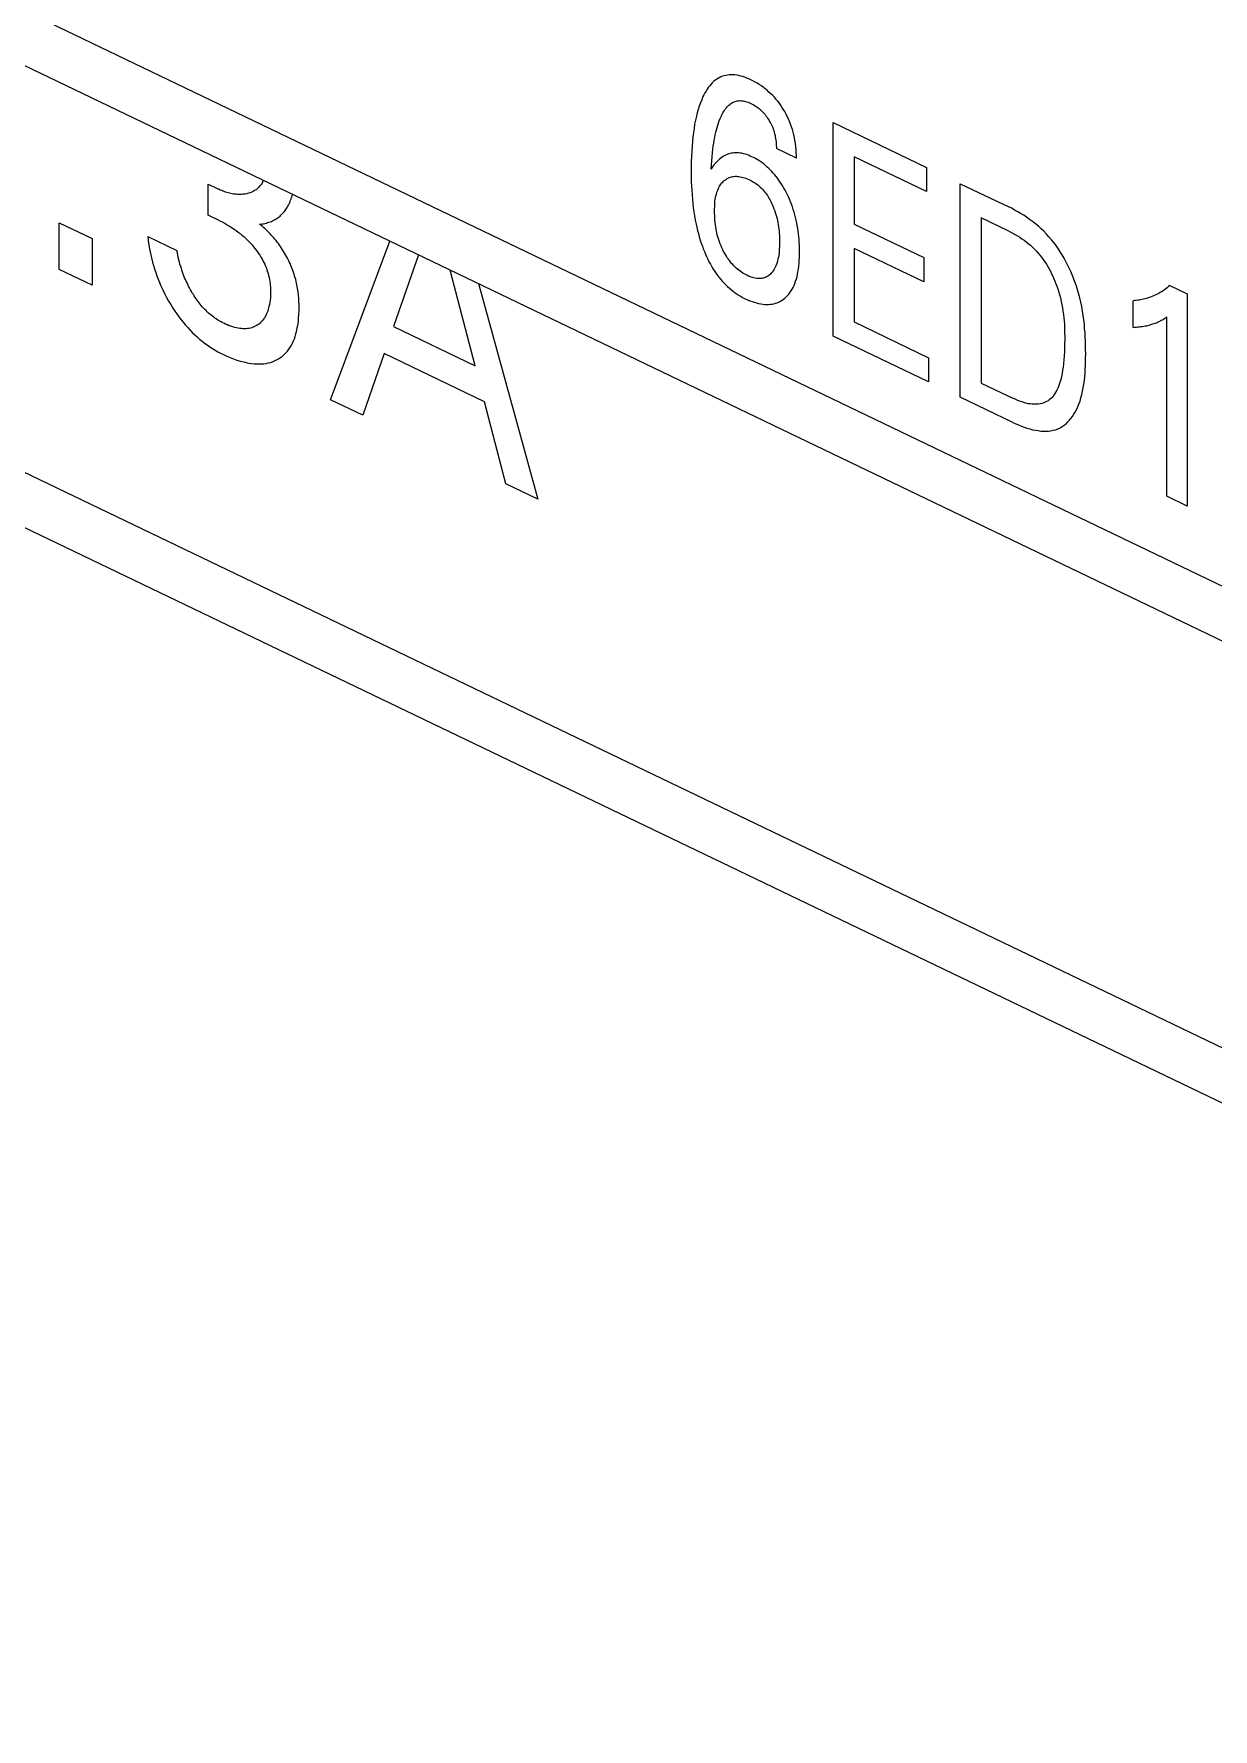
# Model space of a CAD drawing. Extents: x 0 to 420, y 0 to 297.
# Drawn here: x 181.82 to 189.48, y 116.95 to 127.97 of the extents above; entities that cross this region are included whole.
import ezdxf

# ---------------------------------------------------------------- set-up
doc = ezdxf.new("R2010")
doc.units = 0
doc.header["$LTSCALE"] = 23.1
doc.layers.add('40000_ISO', color=7, linetype='CONTINUOUS')

msp = doc.modelspace()

# ---------------------------------------------------------------- linework, layer by layer
at = {"layer": '40000_ISO', "color": 7, "linetype": 'CONTINUOUS'}
for p, q in [((151.239, 142.789), (204.65, 117.116)), ((151.446, 142.332), (204.857, 116.658)), ((210.089, 111.497), (156.678, 137.171)), ((156.884, 136.713), (210.296, 111.04)), ((186.195, 127.606), (186.188, 127.594)), ((186.202, 127.617), (186.195, 127.606)), ((186.21, 127.627), (186.202, 127.617)), ((186.219, 127.637), (186.21, 127.627)), ((186.228, 127.647), (186.219, 127.637)), ((186.237, 127.656), (186.228, 127.647)), ((186.247, 127.664), (186.237, 127.656)), ((186.256, 127.67), (186.247, 127.664)), ((186.265, 127.676), (186.256, 127.67)), ((186.274, 127.681), (186.265, 127.676)), ((186.284, 127.686), (186.274, 127.681)), ((186.294, 127.69), (186.284, 127.686)), ((186.305, 127.694), (186.294, 127.69)), ((186.316, 127.696), (186.305, 127.694)), ((186.327, 127.698), (186.316, 127.696)), ((186.339, 127.7), (186.327, 127.698)), ((186.35, 127.7), (186.339, 127.7)), ((186.362, 127.7), (186.35, 127.7)), ((186.375, 127.699), (186.362, 127.7)), ((186.387, 127.697), (186.375, 127.699)), ((186.4, 127.695), (186.387, 127.697)), ((186.413, 127.692), (186.4, 127.695)), ((186.426, 127.688), (186.413, 127.692)), ((186.439, 127.684), (186.426, 127.688)), ((186.452, 127.679), (186.439, 127.684)), ((186.465, 127.673), (186.452, 127.679)), ((186.479, 127.667), (186.465, 127.673)), ((186.493, 127.661), (186.479, 127.667)), ((186.507, 127.653), (186.493, 127.661)), ((186.52, 127.645), (186.507, 127.653)), ((186.534, 127.637), (186.52, 127.645)), ((186.548, 127.628), (186.534, 127.637)), ((186.561, 127.618), (186.548, 127.628)), ((186.573, 127.608), (186.561, 127.618)), ((186.586, 127.599), (186.573, 127.608)), ((186.144, 127.497), (186.137, 127.475)), ((186.151, 127.518), (186.144, 127.497)), ((186.16, 127.538), (186.151, 127.518)), ((186.168, 127.558), (186.16, 127.538)), ((186.174, 127.57), (186.168, 127.558)), ((186.181, 127.583), (186.174, 127.57)), ((186.188, 127.594), (186.181, 127.583)), ((186.325, 127.491), (186.332, 127.498)), ((186.332, 127.498), (186.337, 127.503)), ((186.337, 127.503), (186.342, 127.507)), ((186.342, 127.507), (186.347, 127.511)), ((186.347, 127.511), (186.353, 127.515)), ((186.353, 127.515), (186.359, 127.519)), ((186.359, 127.519), (186.365, 127.522)), ((186.365, 127.522), (186.371, 127.524)), ((186.371, 127.524), (186.377, 127.527)), ((186.377, 127.527), (186.384, 127.529)), ((186.384, 127.529), (186.391, 127.53)), ((186.391, 127.53), (186.398, 127.531)), ((186.398, 127.531), (186.406, 127.532)), ((186.406, 127.532), (186.413, 127.531)), ((186.413, 127.531), (186.421, 127.531)), ((186.421, 127.531), (186.429, 127.53)), ((186.429, 127.53), (186.437, 127.528)), ((186.437, 127.528), (186.445, 127.526)), ((186.445, 127.526), (186.454, 127.524)), ((186.454, 127.524), (186.462, 127.521)), ((186.462, 127.521), (186.47, 127.518)), ((186.47, 127.518), (186.479, 127.514)), ((186.479, 127.514), (186.487, 127.51)), ((186.487, 127.51), (186.495, 127.506)), ((186.495, 127.506), (186.502, 127.501)), ((186.502, 127.501), (186.51, 127.496)), ((186.51, 127.496), (186.518, 127.491)), ((186.597, 127.588), (186.586, 127.599)), ((186.609, 127.577), (186.597, 127.588)), ((186.621, 127.566), (186.609, 127.577)), ((186.632, 127.554), (186.621, 127.566)), ((186.642, 127.542), (186.632, 127.554)), ((186.653, 127.53), (186.642, 127.542)), ((186.662, 127.517), (186.653, 127.53)), ((186.672, 127.504), (186.662, 127.517)), ((186.681, 127.49), (186.672, 127.504)), ((186.12, 127.404), (186.114, 127.378)), ((186.125, 127.431), (186.12, 127.404)), ((186.131, 127.453), (186.125, 127.431)), ((186.137, 127.475), (186.131, 127.453)), ((186.264, 127.372), (186.269, 127.387)), ((186.269, 127.387), (186.274, 127.401)), ((186.274, 127.401), (186.28, 127.415)), ((186.28, 127.415), (186.284, 127.424)), ((186.284, 127.424), (186.288, 127.434)), ((186.288, 127.434), (186.292, 127.443)), ((186.292, 127.443), (186.297, 127.452)), ((186.297, 127.452), (186.302, 127.46)), ((186.302, 127.46), (186.307, 127.468)), ((186.307, 127.468), (186.313, 127.476)), ((186.313, 127.476), (186.319, 127.484)), ((186.319, 127.484), (186.325, 127.491)), ((186.518, 127.491), (186.526, 127.485)), ((186.526, 127.485), (186.533, 127.48)), ((186.533, 127.48), (186.54, 127.474)), ((186.54, 127.474), (186.546, 127.468)), ((186.546, 127.468), (186.553, 127.462)), ((186.553, 127.462), (186.559, 127.455)), ((186.559, 127.455), (186.566, 127.448)), ((186.566, 127.448), (186.572, 127.441)), ((186.572, 127.441), (186.577, 127.434)), ((186.577, 127.434), (186.583, 127.426)), ((186.583, 127.426), (186.588, 127.418)), ((186.588, 127.418), (186.593, 127.41)), ((186.593, 127.41), (186.598, 127.402)), ((186.598, 127.402), (186.603, 127.393)), ((186.603, 127.393), (186.608, 127.384)), ((186.608, 127.384), (186.613, 127.375)), ((186.69, 127.476), (186.681, 127.49)), ((186.699, 127.461), (186.69, 127.476)), ((186.708, 127.445), (186.699, 127.461)), ((186.716, 127.429), (186.708, 127.445)), ((186.724, 127.413), (186.716, 127.429)), ((186.731, 127.396), (186.724, 127.413)), ((186.737, 127.38), (186.731, 127.396)), ((187.015, 127.389), (187.62, 127.098)), ((187.015, 126.001), (187.015, 127.389)), ((186.102, 127.296), (186.1, 127.268)), ((186.106, 127.324), (186.102, 127.296)), ((186.11, 127.351), (186.106, 127.324)), ((186.114, 127.378), (186.11, 127.351)), ((186.238, 127.255), (186.241, 127.274)), ((186.241, 127.274), (186.244, 127.292)), ((186.244, 127.292), (186.248, 127.31)), ((186.248, 127.31), (186.252, 127.328)), ((186.252, 127.328), (186.256, 127.343)), ((186.256, 127.343), (186.26, 127.358)), ((186.26, 127.358), (186.264, 127.372)), ((186.613, 127.375), (186.617, 127.366)), ((186.617, 127.366), (186.621, 127.357)), ((186.621, 127.357), (186.624, 127.347)), ((186.624, 127.347), (186.628, 127.337)), ((186.628, 127.337), (186.631, 127.327)), ((186.631, 127.327), (186.633, 127.317)), ((186.633, 127.317), (186.636, 127.306)), ((186.636, 127.306), (186.638, 127.296)), ((186.638, 127.296), (186.64, 127.286)), ((186.64, 127.286), (186.641, 127.275)), ((186.641, 127.275), (186.643, 127.264)), ((186.743, 127.362), (186.737, 127.38)), ((186.749, 127.344), (186.743, 127.362)), ((186.754, 127.326), (186.749, 127.344)), ((186.758, 127.309), (186.754, 127.326)), ((186.762, 127.291), (186.758, 127.309)), ((186.765, 127.274), (186.762, 127.291)), ((186.769, 127.253), (186.765, 127.274)), ((186.093, 127.17), (186.092, 127.137)), ((186.095, 127.203), (186.093, 127.17)), ((186.097, 127.236), (186.095, 127.203)), ((186.1, 127.268), (186.097, 127.236)), ((186.225, 127.14), (186.227, 127.166)), ((186.227, 127.166), (186.229, 127.192)), ((186.229, 127.192), (186.232, 127.218)), ((186.232, 127.218), (186.235, 127.237)), ((186.235, 127.237), (186.238, 127.255)), ((186.293, 127.165), (186.284, 127.158)), ((186.302, 127.17), (186.293, 127.165)), ((186.311, 127.175), (186.302, 127.17)), ((186.321, 127.18), (186.311, 127.175)), ((186.329, 127.183), (186.321, 127.18)), ((186.337, 127.186), (186.329, 127.183)), ((186.345, 127.188), (186.337, 127.186)), ((186.354, 127.19), (186.345, 127.188)), ((186.362, 127.191), (186.354, 127.19)), ((186.371, 127.192), (186.362, 127.191)), ((186.38, 127.193), (186.371, 127.192)), ((186.389, 127.193), (186.38, 127.193)), ((186.399, 127.192), (186.389, 127.193)), ((186.409, 127.191), (186.399, 127.192)), ((186.42, 127.19), (186.409, 127.191)), ((186.431, 127.187), (186.42, 127.19)), ((186.442, 127.184), (186.431, 127.187)), ((186.452, 127.181), (186.442, 127.184)), ((186.464, 127.177), (186.452, 127.181)), ((186.475, 127.172), (186.464, 127.177)), ((186.486, 127.167), (186.475, 127.172)), ((186.497, 127.162), (186.486, 127.167)), ((186.643, 127.264), (186.644, 127.252)), ((186.644, 127.252), (186.644, 127.241)), ((186.644, 127.241), (186.645, 127.23)), ((186.645, 127.23), (186.645, 127.22)), ((186.775, 127.157), (186.645, 127.22)), ((186.771, 127.234), (186.769, 127.253)), ((186.773, 127.214), (186.771, 127.234)), ((186.774, 127.195), (186.773, 127.214)), ((186.775, 127.176), (186.774, 127.195)), ((186.775, 127.157), (186.775, 127.176)), ((187.62, 126.941), (187.151, 127.166)), ((187.151, 127.166), (187.151, 126.729)), ((186.092, 127.137), (186.091, 127.103)), ((186.091, 127.103), (186.091, 127.07)), ((186.091, 127.07), (186.091, 127.034)), ((186.221, 127.087), (186.223, 127.114)), ((186.226, 127.094), (186.221, 127.087)), ((186.223, 127.114), (186.225, 127.14)), ((186.23, 127.102), (186.226, 127.094)), ((186.235, 127.109), (186.23, 127.102)), ((186.241, 127.116), (186.235, 127.109)), ((186.247, 127.123), (186.241, 127.116)), ((186.253, 127.13), (186.247, 127.123)), ((186.26, 127.137), (186.253, 127.13)), ((186.268, 127.145), (186.26, 127.137)), ((186.276, 127.152), (186.268, 127.145)), ((186.284, 127.158), (186.276, 127.152)), ((186.509, 127.156), (186.497, 127.162)), ((186.52, 127.149), (186.509, 127.156)), ((186.531, 127.142), (186.52, 127.149)), ((186.543, 127.135), (186.531, 127.142)), ((186.554, 127.127), (186.543, 127.135)), ((186.565, 127.118), (186.554, 127.127)), ((186.576, 127.109), (186.565, 127.118)), ((186.586, 127.1), (186.576, 127.109)), ((186.596, 127.091), (186.586, 127.1)), ((186.606, 127.081), (186.596, 127.091)), ((186.616, 127.071), (186.606, 127.081)), ((186.625, 127.061), (186.616, 127.071)), ((186.634, 127.05), (186.625, 127.061)), ((187.62, 127.098), (187.62, 126.941)), ((182.953, 126.988), (183.015, 126.959)), ((182.953, 126.787), (182.953, 126.988)), ((183.024, 126.955), (183.015, 126.959)), ((183.032, 126.951), (183.024, 126.955)), ((183.041, 126.947), (183.032, 126.951)), ((183.049, 126.944), (183.041, 126.947)), ((183.058, 126.941), (183.049, 126.944)), ((183.248, 126.943), (183.242, 126.94)), ((183.253, 126.946), (183.248, 126.943)), ((183.259, 126.95), (183.253, 126.946)), ((183.264, 126.953), (183.259, 126.95)), ((183.269, 126.957), (183.264, 126.953)), ((183.274, 126.961), (183.269, 126.957)), ((183.278, 126.965), (183.274, 126.961)), ((183.283, 126.97), (183.278, 126.965)), ((183.287, 126.975), (183.283, 126.97)), ((183.291, 126.98), (183.287, 126.975)), ((183.295, 126.985), (183.291, 126.98)), ((183.299, 126.99), (183.295, 126.985)), ((183.303, 126.996), (183.299, 126.99)), ((183.306, 127.002), (183.303, 126.996)), ((183.309, 127.008), (183.306, 127.002)), ((183.312, 127.014), (183.309, 127.008)), ((186.091, 127.034), (186.092, 127.006)), ((186.092, 127.006), (186.093, 126.977)), ((186.093, 126.977), (186.095, 126.949)), ((186.095, 126.949), (186.097, 126.92)), ((186.257, 126.932), (186.26, 126.942)), ((186.26, 126.942), (186.264, 126.951)), ((186.264, 126.951), (186.268, 126.96)), ((186.268, 126.96), (186.272, 126.968)), ((186.272, 126.968), (186.276, 126.976)), ((186.276, 126.976), (186.28, 126.983)), ((186.28, 126.983), (186.285, 126.99)), ((186.285, 126.99), (186.29, 126.997)), ((186.29, 126.997), (186.296, 127.003)), ((186.296, 127.003), (186.302, 127.008)), ((186.302, 127.008), (186.308, 127.014)), ((186.308, 127.014), (186.314, 127.018)), ((186.314, 127.018), (186.32, 127.022)), ((186.32, 127.022), (186.326, 127.026)), ((186.326, 127.026), (186.333, 127.03)), ((186.333, 127.03), (186.34, 127.032)), ((186.34, 127.032), (186.347, 127.035)), ((186.347, 127.035), (186.354, 127.037)), ((186.354, 127.037), (186.362, 127.038)), ((186.362, 127.038), (186.369, 127.039)), ((186.369, 127.039), (186.377, 127.04)), ((186.377, 127.04), (186.385, 127.04)), ((186.385, 127.04), (186.393, 127.039)), ((186.393, 127.039), (186.402, 127.039)), ((186.402, 127.039), (186.41, 127.037)), ((186.41, 127.037), (186.419, 127.035)), ((186.419, 127.035), (186.428, 127.033)), ((186.428, 127.033), (186.438, 127.03)), ((186.438, 127.03), (186.447, 127.027)), ((186.447, 127.027), (186.456, 127.024)), ((186.456, 127.024), (186.466, 127.019)), ((186.466, 127.019), (186.475, 127.015)), ((186.475, 127.015), (186.483, 127.011)), ((186.483, 127.011), (186.49, 127.007)), ((186.49, 127.007), (186.497, 127.003)), ((186.497, 127.003), (186.504, 126.998)), ((186.504, 126.998), (186.512, 126.993)), ((186.512, 126.993), (186.519, 126.988)), ((186.519, 126.988), (186.526, 126.983)), ((186.526, 126.983), (186.533, 126.977)), ((186.533, 126.977), (186.54, 126.97)), ((186.54, 126.97), (186.548, 126.963)), ((186.548, 126.963), (186.555, 126.956)), ((186.555, 126.956), (186.562, 126.948)), ((186.562, 126.948), (186.568, 126.94)), ((186.643, 127.039), (186.634, 127.05)), ((186.652, 127.028), (186.643, 127.039)), ((186.661, 127.015), (186.652, 127.028)), ((186.67, 127.003), (186.661, 127.015)), ((186.678, 126.99), (186.67, 127.003)), ((186.686, 126.977), (186.678, 126.99)), ((186.694, 126.964), (186.686, 126.977)), ((186.701, 126.95), (186.694, 126.964)), ((186.708, 126.937), (186.701, 126.95)), ((187.84, 126.992), (188.155, 126.841)), ((187.84, 125.604), (187.84, 126.992)), ((183.066, 126.938), (183.058, 126.941)), ((183.075, 126.935), (183.066, 126.938)), ((183.083, 126.932), (183.075, 126.935)), ((183.091, 126.93), (183.083, 126.932)), ((183.1, 126.928), (183.091, 126.93)), ((183.109, 126.926), (183.1, 126.928)), ((183.118, 126.925), (183.109, 126.926)), ((183.127, 126.924), (183.118, 126.925)), ((183.136, 126.923), (183.127, 126.924)), ((183.144, 126.922), (183.136, 126.923)), ((183.153, 126.922), (183.144, 126.922)), ((183.161, 126.922), (183.153, 126.922)), ((183.169, 126.922), (183.161, 126.922)), ((183.178, 126.923), (183.169, 126.922)), ((183.186, 126.924), (183.178, 126.923)), ((183.194, 126.925), (183.186, 126.924)), ((183.202, 126.927), (183.194, 126.925)), ((183.209, 126.928), (183.202, 126.927)), ((183.217, 126.931), (183.209, 126.928)), ((183.224, 126.933), (183.217, 126.931)), ((183.23, 126.935), (183.224, 126.933)), ((183.236, 126.938), (183.23, 126.935)), ((183.242, 126.94), (183.236, 126.938)), ((183.463, 126.831), (183.467, 126.838)), ((183.467, 126.838), (183.471, 126.845)), ((183.471, 126.845), (183.475, 126.853)), ((183.475, 126.853), (183.479, 126.861)), ((183.479, 126.861), (183.483, 126.869)), ((183.483, 126.869), (183.486, 126.877)), ((183.486, 126.877), (183.489, 126.885)), ((183.489, 126.885), (183.492, 126.894)), ((183.492, 126.894), (183.495, 126.903)), ((183.495, 126.903), (183.498, 126.912)), ((183.498, 126.912), (183.5, 126.921)), ((183.5, 126.921), (183.501, 126.924)), ((186.097, 126.92), (186.099, 126.89)), ((186.099, 126.89), (186.102, 126.864)), ((186.102, 126.864), (186.105, 126.837)), ((186.105, 126.837), (186.109, 126.81)), ((186.243, 126.829), (186.244, 126.841)), ((186.244, 126.854), (186.245, 126.866)), ((186.244, 126.841), (186.244, 126.854)), ((186.245, 126.866), (186.246, 126.879)), ((186.246, 126.879), (186.248, 126.891)), ((186.248, 126.891), (186.25, 126.902)), ((186.25, 126.902), (186.252, 126.913)), ((186.252, 126.913), (186.255, 126.923)), ((186.255, 126.923), (186.257, 126.932)), ((186.568, 126.94), (186.575, 126.932)), ((186.575, 126.932), (186.581, 126.923)), ((186.581, 126.923), (186.587, 126.915)), ((186.587, 126.915), (186.592, 126.906)), ((186.592, 126.906), (186.597, 126.898)), ((186.597, 126.898), (186.602, 126.889)), ((186.602, 126.889), (186.607, 126.88)), ((186.607, 126.88), (186.611, 126.871)), ((186.611, 126.871), (186.615, 126.862)), ((186.615, 126.862), (186.619, 126.853)), ((186.619, 126.853), (186.625, 126.841)), ((186.625, 126.841), (186.629, 126.829)), ((186.715, 126.923), (186.708, 126.937)), ((186.723, 126.907), (186.715, 126.923)), ((186.73, 126.891), (186.723, 126.907)), ((186.737, 126.874), (186.73, 126.891)), ((186.743, 126.858), (186.737, 126.874)), ((186.749, 126.841), (186.743, 126.858)), ((186.755, 126.825), (186.749, 126.841)), ((188.174, 126.832), (188.155, 126.841)), ((188.193, 126.821), (188.174, 126.832)), ((181.985, 126.435), (181.985, 126.738)), ((181.985, 126.738), (182.2, 126.635)), ((183.029, 126.751), (182.953, 126.787)), ((183.029, 126.751), (183.043, 126.744)), ((183.043, 126.744), (183.056, 126.737)), ((183.056, 126.737), (183.07, 126.729)), ((183.07, 126.729), (183.084, 126.721)), ((183.084, 126.721), (183.097, 126.713)), ((183.286, 126.729), (183.295, 126.73)), ((183.295, 126.722), (183.286, 126.729)), ((183.295, 126.73), (183.304, 126.731)), ((183.304, 126.715), (183.295, 126.722)), ((183.304, 126.731), (183.313, 126.732)), ((183.313, 126.732), (183.322, 126.734)), ((183.322, 126.734), (183.331, 126.736)), ((183.331, 126.736), (183.339, 126.739)), ((183.339, 126.739), (183.348, 126.741)), ((183.348, 126.741), (183.356, 126.744)), ((183.356, 126.744), (183.364, 126.747)), ((183.364, 126.747), (183.372, 126.751)), ((183.372, 126.751), (183.38, 126.755)), ((183.38, 126.755), (183.388, 126.759)), ((183.388, 126.759), (183.394, 126.763)), ((183.394, 126.763), (183.401, 126.768)), ((183.401, 126.768), (183.408, 126.772)), ((183.408, 126.772), (183.414, 126.777)), ((183.414, 126.777), (183.42, 126.782)), ((183.42, 126.782), (183.426, 126.787)), ((183.426, 126.787), (183.432, 126.793)), ((183.432, 126.793), (183.437, 126.798)), ((183.437, 126.798), (183.443, 126.804)), ((183.443, 126.804), (183.448, 126.811)), ((183.448, 126.811), (183.453, 126.817)), ((183.453, 126.817), (183.458, 126.824)), ((183.458, 126.824), (183.463, 126.831)), ((186.109, 126.81), (186.113, 126.783)), ((186.113, 126.783), (186.118, 126.756)), ((186.118, 126.756), (186.123, 126.729)), ((186.123, 126.729), (186.128, 126.709)), ((186.243, 126.816), (186.243, 126.829)), ((186.243, 126.801), (186.243, 126.816)), ((186.244, 126.786), (186.243, 126.801)), ((186.244, 126.771), (186.244, 126.786)), ((186.245, 126.756), (186.244, 126.771)), ((186.247, 126.74), (186.245, 126.756)), ((186.249, 126.725), (186.247, 126.74)), ((186.251, 126.711), (186.249, 126.725)), ((186.629, 126.829), (186.634, 126.816)), ((186.634, 126.816), (186.638, 126.804)), ((186.638, 126.804), (186.642, 126.792)), ((186.642, 126.792), (186.645, 126.779)), ((186.645, 126.779), (186.649, 126.766)), ((186.649, 126.766), (186.652, 126.752)), ((186.652, 126.752), (186.654, 126.739)), ((186.654, 126.739), (186.657, 126.726)), ((186.657, 126.726), (186.659, 126.712)), ((186.76, 126.808), (186.755, 126.825)), ((186.765, 126.79), (186.76, 126.808)), ((186.77, 126.773), (186.765, 126.79)), ((186.774, 126.755), (186.77, 126.773)), ((186.778, 126.737), (186.774, 126.755)), ((186.781, 126.719), (186.778, 126.737)), ((187.151, 126.729), (187.602, 126.512)), ((188.155, 126.684), (187.976, 126.77)), ((187.976, 126.77), (187.976, 125.696)), ((188.213, 126.81), (188.193, 126.821)), ((188.232, 126.799), (188.213, 126.81)), ((188.252, 126.787), (188.232, 126.799)), ((188.271, 126.774), (188.252, 126.787)), ((188.29, 126.76), (188.271, 126.774)), ((188.309, 126.746), (188.29, 126.76)), ((188.328, 126.731), (188.309, 126.746)), ((188.347, 126.716), (188.328, 126.731)), ((182.2, 126.635), (182.2, 126.332)), ((182.56, 126.649), (182.75, 126.558)), ((182.56, 126.649), (182.564, 126.622)), ((182.564, 126.622), (182.568, 126.594)), ((183.097, 126.713), (183.111, 126.704)), ((183.111, 126.704), (183.123, 126.696)), ((183.123, 126.696), (183.136, 126.687)), ((183.136, 126.687), (183.148, 126.678)), ((183.148, 126.678), (183.16, 126.668)), ((183.16, 126.668), (183.172, 126.658)), ((183.172, 126.658), (183.184, 126.648)), ((183.184, 126.648), (183.195, 126.638)), ((183.195, 126.638), (183.206, 126.627)), ((183.206, 126.627), (183.217, 126.616)), ((183.217, 126.616), (183.228, 126.605)), ((183.313, 126.707), (183.304, 126.715)), ((183.322, 126.7), (183.313, 126.707)), ((183.33, 126.692), (183.322, 126.7)), ((183.339, 126.684), (183.33, 126.692)), ((183.347, 126.675), (183.339, 126.684)), ((183.355, 126.667), (183.347, 126.675)), ((183.363, 126.658), (183.355, 126.667)), ((183.371, 126.649), (183.363, 126.658)), ((183.379, 126.64), (183.371, 126.649)), ((183.387, 126.631), (183.379, 126.64)), ((183.394, 126.622), (183.387, 126.631)), ((183.402, 126.612), (183.394, 126.622)), ((183.409, 126.603), (183.402, 126.612)), ((183.748, 125.588), (184.134, 126.619)), ((186.128, 126.709), (186.133, 126.688)), ((186.133, 126.688), (186.138, 126.668)), ((186.138, 126.668), (186.144, 126.647)), ((186.144, 126.647), (186.15, 126.626)), ((186.15, 126.626), (186.157, 126.606)), ((186.253, 126.697), (186.251, 126.711)), ((186.256, 126.683), (186.253, 126.697)), ((186.259, 126.669), (186.256, 126.683)), ((186.263, 126.654), (186.259, 126.669)), ((186.267, 126.64), (186.263, 126.654)), ((186.271, 126.627), (186.267, 126.64)), ((186.275, 126.614), (186.271, 126.627)), ((186.28, 126.601), (186.275, 126.614)), ((186.659, 126.712), (186.661, 126.699)), ((186.661, 126.699), (186.662, 126.684)), ((186.662, 126.684), (186.664, 126.67)), ((186.664, 126.67), (186.665, 126.655)), ((186.665, 126.655), (186.665, 126.641)), ((186.665, 126.641), (186.666, 126.627)), ((186.666, 126.627), (186.666, 126.612)), ((186.666, 126.612), (186.666, 126.598)), ((186.784, 126.702), (186.781, 126.719)), ((186.787, 126.684), (186.784, 126.702)), ((186.789, 126.666), (186.787, 126.684)), ((186.791, 126.648), (186.789, 126.666)), ((186.793, 126.631), (186.791, 126.648)), ((186.794, 126.613), (186.793, 126.631)), ((186.795, 126.595), (186.794, 126.613)), ((188.155, 126.684), (188.169, 126.677)), ((188.169, 126.677), (188.183, 126.669)), ((188.183, 126.669), (188.197, 126.661)), ((188.197, 126.661), (188.211, 126.653)), ((188.211, 126.653), (188.226, 126.644)), ((188.226, 126.644), (188.24, 126.634)), ((188.24, 126.634), (188.254, 126.624)), ((188.254, 126.624), (188.267, 126.614)), ((188.267, 126.614), (188.281, 126.603)), ((188.365, 126.699), (188.347, 126.716)), ((188.382, 126.683), (188.365, 126.699)), ((188.4, 126.665), (188.382, 126.683)), ((188.416, 126.647), (188.4, 126.665)), ((188.432, 126.628), (188.416, 126.647)), ((188.448, 126.609), (188.432, 126.628)), ((182.568, 126.594), (182.572, 126.566)), ((182.572, 126.566), (182.578, 126.539)), ((182.578, 126.539), (182.584, 126.51)), ((182.584, 126.51), (182.592, 126.482)), ((182.753, 126.543), (182.75, 126.558)), ((182.756, 126.528), (182.753, 126.543)), ((182.759, 126.513), (182.756, 126.528)), ((182.763, 126.498), (182.759, 126.513)), ((183.228, 126.605), (183.238, 126.594)), ((183.238, 126.594), (183.248, 126.582)), ((183.248, 126.582), (183.257, 126.571)), ((183.257, 126.571), (183.265, 126.56)), ((183.265, 126.56), (183.273, 126.549)), ((183.273, 126.549), (183.281, 126.538)), ((183.281, 126.538), (183.289, 126.527)), ((183.289, 126.527), (183.296, 126.515)), ((183.296, 126.515), (183.303, 126.503)), ((183.303, 126.503), (183.309, 126.491)), ((183.416, 126.593), (183.409, 126.603)), ((183.423, 126.583), (183.416, 126.593)), ((183.429, 126.573), (183.423, 126.583)), ((183.436, 126.562), (183.429, 126.573)), ((183.443, 126.551), (183.436, 126.562)), ((183.45, 126.54), (183.443, 126.551)), ((183.456, 126.529), (183.45, 126.54)), ((183.462, 126.518), (183.456, 126.529)), ((183.468, 126.507), (183.462, 126.518)), ((183.474, 126.496), (183.468, 126.507)), ((184.319, 126.53), (184.157, 126.063)), ((186.157, 126.606), (186.164, 126.585)), ((186.164, 126.585), (186.17, 126.568)), ((186.17, 126.568), (186.177, 126.551)), ((186.177, 126.551), (186.184, 126.535)), ((186.184, 126.535), (186.191, 126.518)), ((186.191, 126.518), (186.199, 126.501)), ((186.199, 126.501), (186.207, 126.485)), ((186.286, 126.588), (186.28, 126.601)), ((186.291, 126.575), (186.286, 126.588)), ((186.297, 126.562), (186.291, 126.575)), ((186.302, 126.552), (186.297, 126.562)), ((186.308, 126.542), (186.302, 126.552)), ((186.314, 126.531), (186.308, 126.542)), ((186.32, 126.521), (186.314, 126.531)), ((186.326, 126.511), (186.32, 126.521)), ((186.333, 126.501), (186.326, 126.511)), ((186.34, 126.492), (186.333, 126.501)), ((186.655, 126.503), (186.653, 126.491)), ((186.658, 126.514), (186.655, 126.503)), ((186.66, 126.526), (186.658, 126.514)), ((186.662, 126.54), (186.66, 126.526)), ((186.663, 126.554), (186.662, 126.54)), ((186.664, 126.568), (186.663, 126.554)), ((186.665, 126.583), (186.664, 126.568)), ((186.666, 126.598), (186.665, 126.583)), ((186.794, 126.493), (186.795, 126.513)), ((186.796, 126.578), (186.795, 126.595)), ((186.795, 126.513), (186.796, 126.532)), ((186.796, 126.552), (186.796, 126.578)), ((186.796, 126.532), (186.796, 126.552)), ((187.602, 126.354), (187.151, 126.571)), ((187.151, 126.571), (187.151, 126.093)), ((187.602, 126.512), (187.602, 126.354)), ((188.281, 126.603), (188.295, 126.592)), ((188.295, 126.592), (188.308, 126.58)), ((188.308, 126.58), (188.321, 126.567)), ((188.321, 126.567), (188.333, 126.555)), ((188.333, 126.555), (188.345, 126.541)), ((188.345, 126.541), (188.357, 126.528)), ((188.357, 126.528), (188.368, 126.514)), ((188.368, 126.514), (188.379, 126.499)), ((188.462, 126.59), (188.448, 126.609)), ((188.476, 126.57), (188.462, 126.59)), ((188.489, 126.55), (188.476, 126.57)), ((188.502, 126.529), (188.489, 126.55)), ((188.514, 126.508), (188.502, 126.529)), ((188.526, 126.487), (188.514, 126.508)), ((182.2, 126.332), (181.985, 126.435)), ((182.592, 126.482), (182.598, 126.46)), ((182.598, 126.46), (182.604, 126.438)), ((182.604, 126.438), (182.612, 126.415)), ((182.612, 126.415), (182.62, 126.393)), ((182.62, 126.393), (182.628, 126.371)), ((182.766, 126.483), (182.763, 126.498)), ((182.77, 126.468), (182.766, 126.483)), ((182.775, 126.453), (182.77, 126.468)), ((182.779, 126.441), (182.775, 126.453)), ((182.783, 126.429), (182.779, 126.441)), ((182.787, 126.417), (182.783, 126.429)), ((182.791, 126.405), (182.787, 126.417)), ((182.796, 126.393), (182.791, 126.405)), ((182.8, 126.381), (182.796, 126.393)), ((183.309, 126.491), (183.315, 126.479)), ((183.315, 126.479), (183.321, 126.468)), ((183.321, 126.468), (183.326, 126.456)), ((183.326, 126.456), (183.331, 126.444)), ((183.331, 126.444), (183.335, 126.432)), ((183.335, 126.432), (183.339, 126.42)), ((183.339, 126.42), (183.343, 126.408)), ((183.343, 126.408), (183.346, 126.396)), ((183.346, 126.396), (183.349, 126.383)), ((183.479, 126.484), (183.474, 126.496)), ((183.485, 126.473), (183.479, 126.484)), ((183.49, 126.461), (183.485, 126.473)), ((183.495, 126.45), (183.49, 126.461)), ((183.499, 126.438), (183.495, 126.45)), ((183.504, 126.427), (183.499, 126.438)), ((183.508, 126.415), (183.504, 126.427)), ((183.512, 126.404), (183.508, 126.415)), ((183.515, 126.393), (183.512, 126.404)), ((183.519, 126.381), (183.515, 126.393)), ((184.688, 125.808), (184.526, 126.431)), ((186.207, 126.485), (186.216, 126.468)), ((186.216, 126.468), (186.225, 126.452)), ((186.225, 126.452), (186.235, 126.436)), ((186.235, 126.436), (186.244, 126.422)), ((186.244, 126.422), (186.254, 126.409)), ((186.254, 126.409), (186.263, 126.395)), ((186.263, 126.395), (186.273, 126.382)), ((186.347, 126.483), (186.34, 126.492)), ((186.354, 126.474), (186.347, 126.483)), ((186.361, 126.466), (186.354, 126.474)), ((186.369, 126.458), (186.361, 126.466)), ((186.376, 126.451), (186.369, 126.458)), ((186.384, 126.443), (186.376, 126.451)), ((186.392, 126.436), (186.384, 126.443)), ((186.401, 126.429), (186.392, 126.436)), ((186.409, 126.423), (186.401, 126.429)), ((186.418, 126.417), (186.409, 126.423)), ((186.427, 126.411), (186.418, 126.417)), ((186.436, 126.406), (186.427, 126.411)), ((186.445, 126.401), (186.436, 126.406)), ((186.454, 126.397), (186.445, 126.401)), ((186.463, 126.392), (186.454, 126.397)), ((186.472, 126.389), (186.463, 126.392)), ((186.589, 126.391), (186.582, 126.387)), ((186.595, 126.395), (186.589, 126.391)), ((186.6, 126.399), (186.595, 126.395)), ((186.606, 126.404), (186.6, 126.399)), ((186.612, 126.41), (186.606, 126.404)), ((186.618, 126.417), (186.612, 126.41)), ((186.623, 126.425), (186.618, 126.417)), ((186.629, 126.433), (186.623, 126.425)), ((186.633, 126.441), (186.629, 126.433)), ((186.638, 126.45), (186.633, 126.441)), ((186.642, 126.459), (186.638, 126.45)), ((186.646, 126.469), (186.642, 126.459)), ((186.649, 126.48), (186.646, 126.469)), ((186.653, 126.491), (186.649, 126.48)), ((186.779, 126.388), (186.782, 126.403)), ((186.782, 126.403), (186.785, 126.419)), ((186.785, 126.419), (186.788, 126.437)), ((186.788, 126.437), (186.791, 126.455)), ((186.791, 126.455), (186.793, 126.474)), ((186.793, 126.474), (186.794, 126.493)), ((188.379, 126.499), (188.389, 126.485)), ((188.389, 126.485), (188.399, 126.47)), ((188.399, 126.47), (188.408, 126.454)), ((188.408, 126.454), (188.417, 126.439)), ((188.417, 126.439), (188.425, 126.423)), ((188.425, 126.423), (188.433, 126.407)), ((188.433, 126.407), (188.441, 126.391)), ((188.441, 126.391), (188.448, 126.374)), ((188.537, 126.465), (188.526, 126.487)), ((188.548, 126.443), (188.537, 126.465)), ((188.558, 126.421), (188.548, 126.443)), ((188.567, 126.399), (188.558, 126.421)), ((188.576, 126.377), (188.567, 126.399)), ((182.628, 126.371), (182.637, 126.349)), ((182.637, 126.349), (182.646, 126.327)), ((182.646, 126.327), (182.658, 126.302)), ((182.658, 126.302), (182.67, 126.278)), ((182.805, 126.37), (182.8, 126.381)), ((182.811, 126.358), (182.805, 126.37)), ((182.816, 126.347), (182.811, 126.358)), ((182.821, 126.336), (182.816, 126.347)), ((182.826, 126.325), (182.821, 126.336)), ((182.832, 126.314), (182.826, 126.325)), ((182.838, 126.303), (182.832, 126.314)), ((182.844, 126.292), (182.838, 126.303)), ((182.85, 126.281), (182.844, 126.292)), ((182.857, 126.271), (182.85, 126.281)), ((183.349, 126.383), (183.351, 126.37)), ((183.351, 126.37), (183.353, 126.357)), ((183.353, 126.357), (183.355, 126.344)), ((183.355, 126.344), (183.356, 126.332)), ((183.356, 126.332), (183.357, 126.319)), ((183.357, 126.319), (183.358, 126.307)), ((183.358, 126.307), (183.358, 126.295)), ((183.358, 126.295), (183.358, 126.279)), ((183.522, 126.369), (183.519, 126.381)), ((183.525, 126.357), (183.522, 126.369)), ((183.528, 126.346), (183.525, 126.357)), ((183.53, 126.334), (183.528, 126.346)), ((183.532, 126.322), (183.53, 126.334)), ((183.534, 126.311), (183.532, 126.322)), ((183.536, 126.299), (183.534, 126.311)), ((183.538, 126.288), (183.536, 126.299)), ((183.54, 126.267), (183.538, 126.288)), ((184.709, 126.343), (185.094, 124.941)), ((186.273, 126.382), (186.284, 126.369)), ((186.284, 126.369), (186.294, 126.357)), ((186.294, 126.357), (186.305, 126.345)), ((186.305, 126.345), (186.317, 126.334)), ((186.317, 126.334), (186.328, 126.323)), ((186.328, 126.323), (186.341, 126.312)), ((186.341, 126.312), (186.353, 126.301)), ((186.353, 126.301), (186.366, 126.292)), ((186.366, 126.292), (186.378, 126.282)), ((186.378, 126.282), (186.391, 126.274)), ((186.481, 126.385), (186.472, 126.389)), ((186.49, 126.382), (186.481, 126.385)), ((186.499, 126.38), (186.49, 126.382)), ((186.508, 126.378), (186.499, 126.38)), ((186.517, 126.376), (186.508, 126.378)), ((186.525, 126.376), (186.517, 126.376)), ((186.533, 126.375), (186.525, 126.376)), ((186.54, 126.375), (186.533, 126.375)), ((186.548, 126.376), (186.54, 126.375)), ((186.555, 126.377), (186.548, 126.376)), ((186.562, 126.379), (186.555, 126.377)), ((186.569, 126.381), (186.562, 126.379)), ((186.576, 126.384), (186.569, 126.381)), ((186.582, 126.387), (186.576, 126.384)), ((186.726, 126.274), (186.733, 126.284)), ((186.733, 126.284), (186.741, 126.295)), ((186.741, 126.295), (186.747, 126.306)), ((186.747, 126.306), (186.753, 126.317)), ((186.753, 126.317), (186.76, 126.331)), ((186.76, 126.331), (186.765, 126.344)), ((186.765, 126.344), (186.77, 126.358)), ((186.77, 126.358), (186.775, 126.373)), ((186.775, 126.373), (186.779, 126.388)), ((188.448, 126.374), (188.455, 126.358)), ((188.455, 126.358), (188.461, 126.342)), ((188.461, 126.342), (188.467, 126.325)), ((188.467, 126.325), (188.473, 126.309)), ((188.473, 126.309), (188.478, 126.293)), ((188.478, 126.293), (188.485, 126.271)), ((188.584, 126.354), (188.576, 126.377)), ((188.592, 126.332), (188.584, 126.354)), ((188.599, 126.31), (188.592, 126.332)), ((188.608, 126.281), (188.599, 126.31)), ((188.616, 126.251), (188.608, 126.281)), ((189.138, 126.285), (189.129, 126.279)), ((189.148, 126.29), (189.138, 126.285)), ((189.157, 126.296), (189.148, 126.29)), ((189.166, 126.303), (189.157, 126.296)), ((189.175, 126.309), (189.166, 126.303)), ((189.184, 126.316), (189.175, 126.309)), ((189.193, 126.323), (189.184, 126.316)), ((189.201, 126.33), (189.193, 126.323)), ((189.201, 126.33), (189.314, 126.276)), ((182.67, 126.278), (182.682, 126.253)), ((182.682, 126.253), (182.696, 126.229)), ((182.696, 126.229), (182.71, 126.206)), ((182.71, 126.206), (182.724, 126.182)), ((182.724, 126.182), (182.737, 126.163)), ((182.863, 126.262), (182.857, 126.271)), ((182.869, 126.252), (182.863, 126.262)), ((182.875, 126.243), (182.869, 126.252)), ((182.881, 126.234), (182.875, 126.243)), ((182.888, 126.226), (182.881, 126.234)), ((182.894, 126.217), (182.888, 126.226)), ((182.901, 126.208), (182.894, 126.217)), ((182.908, 126.2), (182.901, 126.208)), ((182.915, 126.192), (182.908, 126.2)), ((182.923, 126.183), (182.915, 126.192)), ((182.931, 126.175), (182.923, 126.183)), ((182.939, 126.167), (182.931, 126.175)), ((183.343, 126.174), (183.34, 126.164)), ((183.346, 126.184), (183.343, 126.174)), ((183.348, 126.194), (183.346, 126.184)), ((183.351, 126.207), (183.348, 126.194)), ((183.353, 126.221), (183.351, 126.207)), ((183.355, 126.235), (183.353, 126.221)), ((183.357, 126.25), (183.355, 126.235)), ((183.358, 126.265), (183.357, 126.25)), ((183.358, 126.279), (183.358, 126.265)), ((183.542, 126.247), (183.54, 126.267)), ((183.543, 126.227), (183.542, 126.247)), ((183.544, 126.207), (183.543, 126.227)), ((183.544, 126.188), (183.544, 126.207)), ((183.544, 126.164), (183.544, 126.188)), ((186.391, 126.274), (186.404, 126.266)), ((186.404, 126.266), (186.417, 126.258)), ((186.417, 126.258), (186.43, 126.251)), ((186.43, 126.251), (186.443, 126.244)), ((186.443, 126.244), (186.458, 126.237)), ((186.458, 126.237), (186.472, 126.231)), ((186.472, 126.231), (186.487, 126.226)), ((186.487, 126.226), (186.501, 126.221)), ((186.501, 126.221), (186.515, 126.217)), ((186.515, 126.217), (186.529, 126.213)), ((186.529, 126.213), (186.543, 126.21)), ((186.543, 126.21), (186.556, 126.208)), ((186.556, 126.208), (186.569, 126.207)), ((186.569, 126.207), (186.581, 126.207)), ((186.581, 126.207), (186.594, 126.207)), ((186.594, 126.207), (186.606, 126.208)), ((186.606, 126.208), (186.617, 126.209)), ((186.617, 126.209), (186.629, 126.212)), ((186.629, 126.212), (186.64, 126.215)), ((186.64, 126.215), (186.651, 126.218)), ((186.651, 126.218), (186.662, 126.223)), ((186.662, 126.223), (186.672, 126.228)), ((186.672, 126.228), (186.682, 126.234)), ((186.682, 126.234), (186.691, 126.241)), ((186.691, 126.241), (186.7, 126.248)), ((186.7, 126.248), (186.709, 126.256)), ((186.709, 126.256), (186.718, 126.265)), ((186.718, 126.265), (186.726, 126.274)), ((188.485, 126.271), (188.49, 126.249)), ((188.49, 126.249), (188.496, 126.227)), ((188.496, 126.227), (188.5, 126.205)), ((188.5, 126.205), (188.504, 126.184)), ((188.504, 126.184), (188.507, 126.163)), ((188.623, 126.222), (188.616, 126.251)), ((188.629, 126.193), (188.623, 126.222)), ((188.634, 126.164), (188.629, 126.193)), ((188.973, 126.232), (188.963, 126.231)), ((188.963, 126.058), (188.963, 126.231)), ((188.983, 126.233), (188.973, 126.232)), ((188.993, 126.234), (188.983, 126.233)), ((189.003, 126.235), (188.993, 126.234)), ((189.012, 126.237), (189.003, 126.235)), ((189.022, 126.239), (189.012, 126.237)), ((189.031, 126.241), (189.022, 126.239)), ((189.04, 126.243), (189.031, 126.241)), ((189.049, 126.246), (189.04, 126.243)), ((189.06, 126.249), (189.049, 126.246)), ((189.07, 126.253), (189.06, 126.249)), ((189.08, 126.256), (189.07, 126.253)), ((189.09, 126.26), (189.08, 126.256)), ((189.1, 126.265), (189.09, 126.26)), ((189.11, 126.269), (189.1, 126.265)), ((189.119, 126.274), (189.11, 126.269)), ((189.129, 126.279), (189.119, 126.274)), ((189.314, 126.276), (189.314, 124.896)), ((182.737, 126.163), (182.75, 126.145)), ((182.75, 126.145), (182.763, 126.126)), ((182.763, 126.126), (182.777, 126.108)), ((182.777, 126.108), (182.791, 126.091)), ((182.791, 126.091), (182.806, 126.073)), ((182.806, 126.073), (182.821, 126.057)), ((182.947, 126.159), (182.939, 126.167)), ((182.955, 126.151), (182.947, 126.159)), ((182.963, 126.144), (182.955, 126.151)), ((182.972, 126.137), (182.963, 126.144)), ((182.981, 126.13), (182.972, 126.137)), ((182.989, 126.124), (182.981, 126.13)), ((182.996, 126.118), (182.989, 126.124)), ((183.005, 126.113), (182.996, 126.118)), ((183.013, 126.107), (183.005, 126.113)), ((183.021, 126.102), (183.013, 126.107)), ((183.029, 126.098), (183.021, 126.102)), ((183.037, 126.093), (183.029, 126.098)), ((183.045, 126.089), (183.037, 126.093)), ((183.054, 126.085), (183.045, 126.089)), ((183.066, 126.079), (183.054, 126.085)), ((183.078, 126.074), (183.066, 126.079)), ((183.09, 126.069), (183.078, 126.074)), ((183.101, 126.065), (183.09, 126.069)), ((183.113, 126.061), (183.101, 126.065)), ((183.125, 126.057), (183.113, 126.061)), ((183.254, 126.063), (183.245, 126.059)), ((183.262, 126.067), (183.254, 126.063)), ((183.27, 126.071), (183.262, 126.067)), ((183.278, 126.076), (183.27, 126.071)), ((183.286, 126.082), (183.278, 126.076)), ((183.293, 126.089), (183.286, 126.082)), ((183.3, 126.096), (183.293, 126.089)), ((183.307, 126.103), (183.3, 126.096)), ((183.313, 126.111), (183.307, 126.103)), ((183.319, 126.119), (183.313, 126.111)), ((183.324, 126.128), (183.319, 126.119)), ((183.328, 126.136), (183.324, 126.128)), ((183.332, 126.145), (183.328, 126.136)), ((183.336, 126.154), (183.332, 126.145)), ((183.34, 126.164), (183.336, 126.154)), ((183.532, 126.052), (183.536, 126.073)), ((183.536, 126.073), (183.539, 126.095)), ((183.539, 126.095), (183.541, 126.118)), ((183.541, 126.118), (183.543, 126.141)), ((183.543, 126.141), (183.544, 126.164)), ((184.157, 126.063), (184.688, 125.808)), ((187.151, 126.093), (187.633, 125.861)), ((188.507, 126.163), (188.51, 126.142)), ((188.51, 126.142), (188.512, 126.121)), ((188.512, 126.121), (188.514, 126.1)), ((188.514, 126.1), (188.516, 126.08)), ((188.516, 126.08), (188.517, 126.059)), ((188.639, 126.136), (188.634, 126.164)), ((188.643, 126.107), (188.639, 126.136)), ((188.646, 126.079), (188.643, 126.107)), ((188.648, 126.051), (188.646, 126.079)), ((188.984, 126.06), (188.994, 126.061)), ((188.994, 126.061), (189.004, 126.062)), ((189.004, 126.062), (189.014, 126.063)), ((189.014, 126.063), (189.024, 126.064)), ((189.024, 126.064), (189.033, 126.066)), ((189.033, 126.066), (189.042, 126.067)), ((189.042, 126.067), (189.051, 126.069)), ((189.051, 126.069), (189.06, 126.071)), ((189.06, 126.071), (189.068, 126.073)), ((189.068, 126.073), (189.077, 126.076)), ((189.077, 126.076), (189.085, 126.078)), ((189.085, 126.078), (189.092, 126.08)), ((189.092, 126.08), (189.099, 126.083)), ((189.099, 126.083), (189.107, 126.085)), ((189.107, 126.085), (189.114, 126.088)), ((189.114, 126.088), (189.121, 126.091)), ((189.121, 126.091), (189.127, 126.094)), ((189.127, 126.094), (189.133, 126.097)), ((189.133, 126.097), (189.14, 126.1)), ((189.14, 126.1), (189.146, 126.104)), ((189.146, 126.104), (189.153, 126.108)), ((189.153, 126.108), (189.16, 126.112)), ((189.16, 126.112), (189.167, 126.116)), ((189.167, 126.116), (189.174, 126.121)), ((189.174, 126.121), (189.181, 126.126)), ((189.181, 124.96), (189.181, 126.126)), ((182.821, 126.057), (182.835, 126.041)), ((182.835, 126.041), (182.85, 126.025)), ((182.85, 126.025), (182.866, 126.01)), ((182.866, 126.01), (182.881, 125.996)), ((182.881, 125.996), (182.897, 125.982)), ((182.897, 125.982), (182.913, 125.969)), ((182.913, 125.969), (182.93, 125.956)), ((182.93, 125.956), (182.947, 125.944)), ((183.137, 126.055), (183.125, 126.057)), ((183.148, 126.052), (183.137, 126.055)), ((183.158, 126.051), (183.148, 126.052)), ((183.169, 126.05), (183.158, 126.051)), ((183.179, 126.049), (183.169, 126.05)), ((183.189, 126.049), (183.179, 126.049)), ((183.199, 126.049), (183.189, 126.049)), ((183.209, 126.05), (183.199, 126.049)), ((183.218, 126.051), (183.209, 126.05)), ((183.228, 126.053), (183.218, 126.051)), ((183.237, 126.056), (183.228, 126.053)), ((183.245, 126.059), (183.237, 126.056)), ((183.494, 125.942), (183.501, 125.956)), ((183.501, 125.956), (183.507, 125.97)), ((183.507, 125.97), (183.513, 125.984)), ((183.513, 125.984), (183.519, 125.999)), ((183.519, 125.999), (183.523, 126.015)), ((183.523, 126.015), (183.527, 126.031)), ((183.527, 126.031), (183.532, 126.052)), ((187.633, 125.704), (187.015, 126.001)), ((188.517, 126.059), (188.518, 126.039)), ((188.518, 126.039), (188.518, 126.019)), ((188.518, 126.019), (188.519, 125.999)), ((188.519, 125.979), (188.518, 125.952)), ((188.518, 125.952), (188.518, 125.925)), ((188.519, 125.999), (188.519, 125.979)), ((188.651, 126.023), (188.648, 126.051)), ((188.652, 125.996), (188.651, 126.023)), ((188.653, 125.968), (188.652, 125.996)), ((188.654, 125.941), (188.653, 125.968)), ((188.963, 126.058), (188.974, 126.059)), ((188.974, 126.059), (188.984, 126.06)), ((182.947, 125.944), (182.964, 125.932)), ((182.964, 125.932), (182.981, 125.921)), ((182.981, 125.921), (182.999, 125.91)), ((182.999, 125.91), (183.016, 125.9)), ((183.016, 125.9), (183.034, 125.891)), ((183.034, 125.891), (183.052, 125.882)), ((183.052, 125.882), (183.074, 125.871)), ((183.074, 125.871), (183.096, 125.862)), ((183.096, 125.862), (183.118, 125.853)), ((183.118, 125.853), (183.14, 125.845)), ((183.14, 125.845), (183.162, 125.838)), ((183.371, 125.835), (183.384, 125.84)), ((183.384, 125.84), (183.396, 125.846)), ((183.396, 125.846), (183.41, 125.853)), ((183.41, 125.853), (183.423, 125.862)), ((183.423, 125.862), (183.435, 125.871)), ((183.435, 125.871), (183.447, 125.881)), ((183.447, 125.881), (183.458, 125.892)), ((183.458, 125.892), (183.469, 125.904)), ((183.469, 125.904), (183.478, 125.917)), ((183.478, 125.917), (183.486, 125.929)), ((183.486, 125.929), (183.494, 125.942)), ((184.096, 125.889), (183.958, 125.487)), ((184.748, 125.575), (184.096, 125.889)), ((187.633, 125.861), (187.633, 125.704)), ((188.513, 125.846), (188.511, 125.82)), ((188.515, 125.872), (188.513, 125.846)), ((188.517, 125.898), (188.515, 125.872)), ((188.518, 125.925), (188.517, 125.898)), ((188.654, 125.914), (188.654, 125.941)), ((188.655, 125.887), (188.654, 125.914)), ((188.654, 125.861), (188.655, 125.887)), ((188.654, 125.836), (188.654, 125.861)), ((183.162, 125.838), (183.184, 125.833)), ((183.184, 125.833), (183.201, 125.829)), ((183.201, 125.829), (183.218, 125.825)), ((183.218, 125.825), (183.235, 125.823)), ((183.235, 125.823), (183.251, 125.821)), ((183.251, 125.821), (183.267, 125.82)), ((183.267, 125.82), (183.283, 125.82)), ((183.283, 125.82), (183.299, 125.821)), ((183.299, 125.821), (183.314, 125.822)), ((183.314, 125.822), (183.329, 125.824)), ((183.329, 125.824), (183.343, 125.827)), ((183.343, 125.827), (183.357, 125.83)), ((183.357, 125.83), (183.371, 125.835)), ((188.497, 125.738), (188.493, 125.719)), ((188.502, 125.758), (188.497, 125.738)), ((188.505, 125.779), (188.502, 125.758)), ((188.508, 125.799), (188.505, 125.779)), ((188.511, 125.82), (188.508, 125.799)), ((188.646, 125.713), (188.649, 125.737)), ((188.649, 125.737), (188.651, 125.761)), ((188.651, 125.761), (188.652, 125.786)), ((188.652, 125.786), (188.653, 125.811)), ((188.653, 125.811), (188.654, 125.836)), ((187.976, 125.696), (188.182, 125.597)), ((188.455, 125.628), (188.448, 125.617)), ((188.461, 125.639), (188.455, 125.628)), ((188.468, 125.65), (188.461, 125.639)), ((188.473, 125.662), (188.468, 125.65)), ((188.478, 125.674), (188.473, 125.662)), ((188.483, 125.687), (188.478, 125.674)), ((188.487, 125.7), (188.483, 125.687)), ((188.493, 125.719), (188.487, 125.7)), ((188.624, 125.599), (188.63, 125.621)), ((188.63, 125.621), (188.635, 125.643)), ((188.635, 125.643), (188.639, 125.666)), ((188.639, 125.666), (188.643, 125.689)), ((188.643, 125.689), (188.646, 125.713)), ((183.958, 125.487), (183.748, 125.588)), ((184.888, 125.04), (184.748, 125.575)), ((188.182, 125.44), (187.84, 125.604)), ((188.196, 125.591), (188.182, 125.597)), ((188.21, 125.585), (188.196, 125.591)), ((188.225, 125.579), (188.21, 125.585)), ((188.239, 125.574), (188.225, 125.579)), ((188.253, 125.569), (188.239, 125.574)), ((188.266, 125.566), (188.253, 125.569)), ((188.28, 125.562), (188.266, 125.566)), ((188.294, 125.56), (188.28, 125.562)), ((188.307, 125.558), (188.294, 125.56)), ((188.321, 125.558), (188.307, 125.558)), ((188.334, 125.558), (188.321, 125.558)), ((188.346, 125.559), (188.334, 125.558)), ((188.359, 125.56), (188.346, 125.559)), ((188.371, 125.563), (188.359, 125.56)), ((188.382, 125.567), (188.371, 125.563)), ((188.392, 125.571), (188.382, 125.567)), ((188.401, 125.576), (188.392, 125.571)), ((188.41, 125.581), (188.401, 125.576)), ((188.418, 125.587), (188.41, 125.581)), ((188.426, 125.594), (188.418, 125.587)), ((188.434, 125.601), (188.426, 125.594)), ((188.441, 125.609), (188.434, 125.601)), ((188.448, 125.617), (188.441, 125.609)), ((188.587, 125.507), (188.595, 125.522)), ((188.595, 125.522), (188.602, 125.538)), ((188.602, 125.538), (188.61, 125.558)), ((188.61, 125.558), (188.618, 125.578)), ((188.618, 125.578), (188.624, 125.599)), ((188.182, 125.44), (188.2, 125.432)), ((188.2, 125.432), (188.218, 125.424)), ((188.218, 125.424), (188.237, 125.416)), ((188.237, 125.416), (188.255, 125.41)), ((188.255, 125.41), (188.273, 125.403)), ((188.273, 125.403), (188.292, 125.398)), ((188.46, 125.393), (188.474, 125.399)), ((188.474, 125.399), (188.488, 125.405)), ((188.488, 125.405), (188.502, 125.413)), ((188.502, 125.413), (188.515, 125.422)), ((188.515, 125.422), (188.527, 125.432)), ((188.527, 125.432), (188.538, 125.443)), ((188.538, 125.443), (188.549, 125.454)), ((188.549, 125.454), (188.559, 125.466)), ((188.559, 125.466), (188.569, 125.479)), ((188.569, 125.479), (188.578, 125.493)), ((188.578, 125.493), (188.587, 125.507)), ((188.292, 125.398), (188.31, 125.393)), ((188.31, 125.393), (188.328, 125.39)), ((188.328, 125.39), (188.346, 125.387)), ((188.346, 125.387), (188.363, 125.384)), ((188.363, 125.384), (188.38, 125.383)), ((188.38, 125.383), (188.397, 125.383)), ((188.397, 125.383), (188.413, 125.384)), ((188.413, 125.384), (188.429, 125.386)), ((188.429, 125.386), (188.444, 125.389)), ((188.444, 125.389), (188.46, 125.393)), ((185.094, 124.941), (184.888, 125.04)), ((189.314, 124.896), (189.181, 124.96))]:
    msp.add_line(p, q, dxfattribs=at)

doc.saveas('drawing.dxf')
